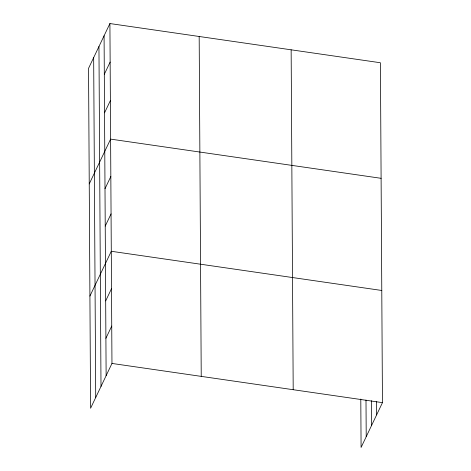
<?xml version="1.0" encoding="UTF-8"?>
<svg xmlns="http://www.w3.org/2000/svg" width="471" height="471" viewBox="0 0 471 471"><rect width="100%" height="100%" fill="white"/><g stroke="black" fill="none" stroke-linecap="round" stroke-linejoin="round"><path stroke-width="0.71" d="M109.914 23.55L88.542 68.354L90.591 408.251L111.963 363.441L109.914 23.55L380.409 62.749L382.458 402.646L361.086 447.45L360.798 399.067M104.309 74.3L110.143 62.072M104.544 112.822L110.379 100.594M89.237 183.92L110.608 139.116L381.11 178.315M104.998 188.736L110.832 176.501M105.227 226.121L111.062 213.887M89.914 296.082L111.286 251.279L381.781 290.477M105.675 300.898L111.509 288.664M105.904 338.284L111.739 326.056M111.963 363.441L382.458 402.646M376.547 401.681L376.623 414.874M371.348 400.697L371.501 425.625M365.996 400.044L366.214 436.699M291.143 49.814L293.197 389.705M199.174 36.485L201.229 376.376M104.079 35.778L106.128 375.675M98.951 46.529L101 386.426M93.67 57.609L95.719 397.5"/></g></svg>
